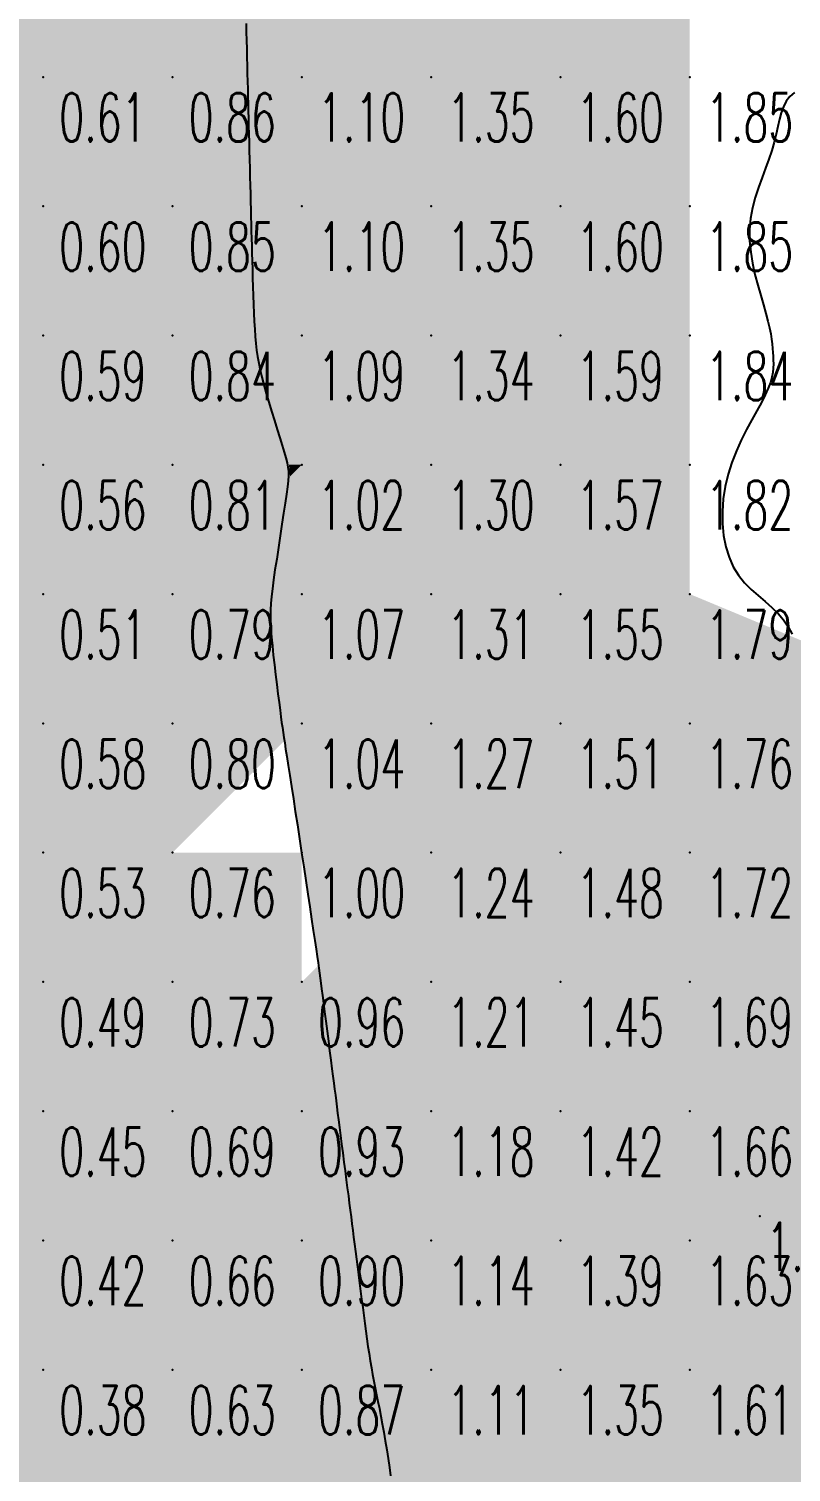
# Model space of a CAD drawing. Header units: millimetres. Extents: x 88261 to 90953, y 390274 to 392322.
# Drawn here: x 90599.2 to 90658.1, y 390849.3 to 390961 of the extents above; entities that cross this region are included whole.
import ezdxf
from ezdxf.enums import TextEntityAlignment as Align

# ---------------------------------------------------------------- set-up
doc = ezdxf.new("R2010")
doc.units = ezdxf.units.MM
doc.header["$LTSCALE"] = 25
doc.linetypes.add('DOT', pattern=[6.35, 0, -6.35])
for name, color, linetype in [('CN_01_00', 42, 'Continuous'), ('CN_03_00', 7, 'Continuous'), ('COTEAlt', 7, 'Continuous'), ('HSABLHUMIDE', 24, 'DOT'), ('TN_COLORIAGE', 7, 'Continuous'), ('TopoAlt', 7, 'Continuous'), ('TOPOJIS', 7, 'Continuous')]:
    doc.layers.add(name, color=color, linetype=linetype)
doc.styles.add('Romans 1.0', font='Romans.shx', dxfattribs={"width": 0.99, "height": 1})
doc.styles.add('Simplex 1.0', font='Simplex.shx', dxfattribs={"width": 0.99, "height": 2.5})
doc.styles.get("Standard").update_dxf_attribs({"font": 'times.ttf'})

# ---------------------------------------------------------------- blocks, each defined once
blk = doc.blocks.new('TCPOINT')
at = {"color": 0}
blk.add_point((0, 0), dxfattribs=at)
at = {"layer": 'TopoAlt', "style": 'Romans 1.0', "width": 0.99}
blk.add_attdef('ALT', text='', height=200, dxfattribs=at).set_placement((0.5, -0.5), align=Align.TOP_LEFT)
blk = doc.blocks.new('COTE')
at = {"color": 0}
blk.add_point((0, 0), dxfattribs=at)
at = {"layer": 'COTEAlt'}
blk.add_attdef('ALT', text='', height=3.75, dxfattribs=at).set_placement((1.25, -1.25), align=Align.TOP_LEFT)

msp = doc.modelspace()

# ---------------------------------------------------------------- hatches: boundary and pattern name
at = {"layer": 'HSABLHUMIDE', "ltscale": 2}
h = msp.add_hatch(dxfattribs=at)
h.set_pattern_fill('AR-SAND', color=41, scale=0.05, style=0)
h.set_pattern_definition([(37.5, (-0.35, -2.46), (-0.080001565, 2.447066187), [0, -1.9304, 0, -2.159, 0, -2.06375]), (7.5, (-0.35, -2.46), (2.247616416, 3.584125503), [0, -1.0414, 0, -1.7399, 0, -0.66675]), (327.5, (-1.912, -2.46), (3.954961851, 0.007185923), [0, -0.635, 0, -2.286, 0, -2.9845]), (317.5, (-1.912, -2.46), (3.817782262, 1.114646616), [0, -0.3175, 0, -1.4986, 0, -1.7145])])
h.paths.add_polyline_path([(90808.31, 390673.91), (90810.25, 390699.67), (90815.68, 390741.55), (90824.92, 390770.91), (90815.72, 390817.44), (90807.05, 390826.39), (90800.87, 390832.47), (90771.53, 390842.2), (90760.38, 390842.98), (90754.31, 390848.43), (90743.78, 390853.26), (90735.93, 390857.51), (90724.71, 390864.35), (90715.76, 390870.18), (90708.42, 390875.87), (90700.28, 390881.05), (90683.17, 390899.74), (90679.29, 390902.11), (90675.87, 390906.58), (90650.25, 390917.24), (90650.25, 390882.24), (90650.25, 390864.98), (90650.25, 390847.24), (90650.25, 390817.24), (90650.25, 390792.24), (90650.25, 390737.24), (90650.25, 390712.24), (90650.25, 390677.24), (90650.25, 390647.24), (90650.25, 390622.24), (90650.25, 390590.22), (90650.25, 390589.37), (90650.25, 390567.24), (90650.25, 390527.24), (90660.25, 390527.24), (90660.25, 390507.24), (90670.25, 390507.24), (90670.25, 390497.24), (90680.25, 390497.24), (90680.25, 390487.24), (90690.25, 390487.24), (90690.25, 390477.24), (90700.25, 390477.24), (90700.25, 390467.24), (90730.25, 390477.24), (90700.25, 390467.24), (90710.25, 390467.24), (90740.25, 390477.24), (90710.25, 390467.24), (90710.25, 390457.24), (90747.2, 390431.83), (90764.53, 390419.61), (90781.97, 390396.2), (90798.13, 390389.26), (90804.01, 390373.08), (90822.04, 390361.39), (90841.42, 390350.17), (90852.83, 390318.92), (90866.45, 390300.49), (90904.86, 390280.83), (90909.95, 390275.28), (90952.15, 390275.28), (90952.14, 390296.43), (90920.97, 390330.09), (90897.78, 390348.26), (90877.47, 390366.76), (90855.32, 390383.66), (90846.62, 390409.42), (90826.78, 390428.11), (90814.41, 390447.82), (90801.65, 390460.75), (90789.25, 390478.56), (90783.93, 390495.68), (90782.44, 390506.04), (90782.12, 390521.9), (90785.04, 390543.82), (90786.82, 390559.34), (90790.57, 390575.41), (90794.12, 390593.84), (90801.54, 390613.19), (90802.7, 390633.39)])

# ---------------------------------------------------------------- linework, layer by layer
at = {"layer": 'CN_01_00', "elevation": 2, "flags": 128}
msp.add_lwpolyline([(90658.35, 390956.04), (90657.99, 390955.73), (90657.71, 390955.36), (90657.49, 390954.94), (90657.32, 390954.48), (90657.18, 390953.97), (90657.06, 390953.42), (90656.93, 390952.83), (90656.78, 390952.21), (90656.6, 390951.56), (90656.37, 390950.89), (90656.11, 390950.18), (90655.84, 390949.46), (90655.56, 390948.7), (90655.31, 390947.92), (90655.1, 390947.12), (90654.95, 390946.29), (90654.87, 390945.45), (90654.87, 390944.58), (90654.96, 390943.7), (90655.1, 390942.83), (90655.29, 390941.97), (90655.51, 390941.14), (90655.73, 390940.35), (90655.95, 390939.62), (90656.14, 390938.95), (90656.29, 390938.36), (90656.42, 390937.84), (90656.51, 390937.37), (90656.57, 390936.96), (90656.62, 390936.59), (90656.65, 390936.25), (90656.67, 390935.94), (90656.69, 390935.64), (90656.7, 390935.34), (90656.71, 390935.04), (90656.7, 390934.73), (90656.67, 390934.39), (90656.6, 390934.03), (90656.48, 390933.62), (90656.31, 390933.16), (90656.08, 390932.65), (90655.78, 390932.07), (90655.43, 390931.42), (90655.04, 390930.72), (90654.64, 390929.97), (90654.23, 390929.16), (90653.85, 390928.32), (90653.5, 390927.43), (90653.21, 390926.51), (90652.99, 390925.56), (90652.84, 390924.6), (90652.77, 390923.64), (90652.78, 390922.69), (90652.86, 390921.77), (90653.03, 390920.9), (90653.28, 390920.09), (90653.61, 390919.35), (90654.01, 390918.7), (90654.48, 390918.12), (90655, 390917.6), (90655.53, 390917.12), (90656.07, 390916.66), (90656.6, 390916.2), (90657.08, 390915.74), (90657.5, 390915.25), (90657.86, 390914.71), (90658.16, 390914.14)], dxfattribs=at)
at = {"layer": 'CN_03_00', "elevation": 1, "flags": 128}
msp.add_lwpolyline([(90615.94, 390961.39), (90615.96, 390960.73), (90615.98, 390960.07), (90615.99, 390959.41), (90616.01, 390958.76), (90616.03, 390958.12), (90616.04, 390957.5), (90616.06, 390956.9), (90616.07, 390956.32), (90616.09, 390955.75), (90616.1, 390955.19), (90616.11, 390954.62), (90616.13, 390954.04), (90616.14, 390953.45), (90616.16, 390952.84), (90616.18, 390952.2), (90616.19, 390951.55), (90616.21, 390950.87), (90616.23, 390950.2), (90616.24, 390949.52), (90616.26, 390948.86), (90616.28, 390948.21), (90616.29, 390947.58), (90616.31, 390946.99), (90616.32, 390946.42), (90616.34, 390945.86), (90616.35, 390945.31), (90616.37, 390944.76), (90616.38, 390944.2), (90616.4, 390943.62), (90616.41, 390943.01), (90616.43, 390942.37), (90616.45, 390941.7), (90616.47, 390941.02), (90616.49, 390940.33), (90616.51, 390939.65), (90616.54, 390938.98), (90616.57, 390938.33), (90616.61, 390937.73), (90616.65, 390937.16), (90616.7, 390936.63), (90616.76, 390936.11), (90616.83, 390935.61), (90616.92, 390935.1), (90617.03, 390934.57), (90617.16, 390934.02), (90617.31, 390933.42), (90617.49, 390932.77), (90617.7, 390932.08), (90617.91, 390931.38), (90618.13, 390930.67), (90618.34, 390929.98), (90618.55, 390929.33), (90618.74, 390928.74), (90618.9, 390928.21), (90619.02, 390927.78), (90619.12, 390927.4), (90619.18, 390927.06), (90619.22, 390926.73), (90619.22, 390926.39), (90619.2, 390925.99), (90619.15, 390925.53), (90619.07, 390924.96), (90618.97, 390924.28), (90618.85, 390923.5), (90618.72, 390922.64), (90618.58, 390921.75), (90618.44, 390920.84), (90618.31, 390919.95), (90618.18, 390919.11), (90618.07, 390918.34), (90617.98, 390917.66), (90617.92, 390917.06), (90617.87, 390916.52), (90617.84, 390916.02), (90617.83, 390915.53), (90617.84, 390915.02), (90617.87, 390914.49), (90617.92, 390913.9), (90617.98, 390913.24), (90618.05, 390912.52), (90618.13, 390911.77), (90618.22, 390911.01), (90618.31, 390910.25), (90618.4, 390909.53), (90618.49, 390908.86), (90618.57, 390908.26), (90618.64, 390907.75), (90618.69, 390907.32), (90618.75, 390906.92), (90618.8, 390906.54), (90618.86, 390906.15), (90618.93, 390905.73), (90619, 390905.25), (90619.09, 390904.67), (90619.2, 390903.99), (90619.32, 390903.22), (90619.45, 390902.35), (90619.6, 390901.41), (90619.75, 390900.42), (90619.91, 390899.38), (90620.08, 390898.31), (90620.24, 390897.23), (90620.41, 390896.15), (90620.57, 390895.08), (90620.72, 390894.04), (90620.87, 390893.04), (90621.01, 390892.1), (90621.14, 390891.23), (90621.26, 390890.45), (90621.36, 390889.77), (90621.44, 390889.2), (90621.51, 390888.72), (90621.57, 390888.3), (90621.63, 390887.91), (90621.68, 390887.54), (90621.73, 390887.14), (90621.78, 390886.71), (90621.85, 390886.2), (90621.93, 390885.6), (90622.01, 390884.92), (90622.11, 390884.2), (90622.21, 390883.44), (90622.31, 390882.67), (90622.4, 390881.91), (90622.5, 390881.2), (90622.58, 390880.53), (90622.66, 390879.95), (90622.72, 390879.42), (90622.79, 390878.94), (90622.85, 390878.48), (90622.9, 390878.04), (90622.96, 390877.58), (90623.02, 390877.1), (90623.09, 390876.58), (90623.17, 390875.99), (90623.25, 390875.36), (90623.33, 390874.7), (90623.42, 390874.01), (90623.51, 390873.31), (90623.6, 390872.62), (90623.69, 390871.94), (90623.77, 390871.3), (90623.85, 390870.69), (90623.92, 390870.12), (90623.99, 390869.58), (90624.06, 390869.06), (90624.13, 390868.54), (90624.19, 390868.02), (90624.26, 390867.5), (90624.33, 390866.96), (90624.41, 390866.39), (90624.48, 390865.8), (90624.56, 390865.2), (90624.64, 390864.58), (90624.72, 390863.95), (90624.8, 390863.32), (90624.88, 390862.69), (90624.96, 390862.06), (90625.04, 390861.44), (90625.12, 390860.83), (90625.2, 390860.22), (90625.28, 390859.63), (90625.37, 390859.05), (90625.45, 390858.49), (90625.54, 390857.94), (90625.63, 390857.4), (90625.72, 390856.87), (90625.82, 390856.35), (90625.92, 390855.84), (90626.03, 390855.31), (90626.14, 390854.78), (90626.25, 390854.23), (90626.36, 390853.65), (90626.47, 390853.05), (90626.59, 390852.4), (90626.7, 390851.74), (90626.82, 390851.05), (90626.92, 390850.37), (90627.03, 390849.69), (90627.12, 390849.04)], dxfattribs=at)
at = {"layer": 'TN_COLORIAGE', "color": 81}
for points in [[(90590.25, 390957.24, 0.61), (90600.25, 390957.24, 0.61), (90600.25, 390967.24, 0.61)], [(90590.25, 390967.24, 0.61), (90590.25, 390957.24, 0.61), (90600.25, 390967.24, 0.61)], [(90600.25, 390957.24, 0.86), (90610.25, 390957.24, 0.86), (90610.25, 390967.24, 0.86)], [(90600.25, 390967.24, 0.86), (90600.25, 390957.24, 0.86), (90610.25, 390967.24, 0.86)], [(90610.25, 390957.24, 1), (90615.9, 390962.89, 1), (90610.25, 390967.24, 1), (90615.79, 390967.24, 1)], [(90615.9, 390962.89, 0.86), (90616.05, 390957.24, 0.86), (90610.25, 390957.24, 0.86)], [(90590.25, 390947.24, 0.61), (90600.25, 390947.24, 0.61), (90600.25, 390957.24, 0.61)], [(90590.25, 390957.24, 0.61), (90590.25, 390947.24, 0.61), (90600.25, 390957.24, 0.61)], [(90600.25, 390947.24, 0.86), (90610.25, 390947.24, 0.86), (90610.25, 390957.24, 0.86)], [(90600.25, 390957.24, 0.86), (90600.25, 390947.24, 0.86), (90610.25, 390957.24, 0.86)], [(90610.25, 390947.24, 1), (90616.15, 390953.14, 1), (90610.25, 390957.24, 1), (90616.05, 390957.24, 1)], [(90616.15, 390953.14, 0.85), (90616.3, 390947.24, 0.85), (90610.25, 390947.24, 0.85)], [(90590.25, 390937.24, 0.6), (90600.25, 390937.24, 0.6), (90600.25, 390947.24, 0.6)], [(90590.25, 390947.24, 0.6), (90590.25, 390937.24, 0.6), (90600.25, 390947.24, 0.6)], [(90600.25, 390937.24, 0.85), (90610.25, 390937.24, 0.85), (90610.25, 390947.24, 0.85)], [(90600.25, 390947.24, 0.85), (90600.25, 390937.24, 0.85), (90610.25, 390947.24, 0.85)], [(90610.25, 390937.24, 1), (90616.4, 390943.39, 1), (90610.25, 390947.24, 1), (90616.3, 390947.24, 1)], [(90616.4, 390943.39, 0.84), (90616.56, 390937.24, 0.84), (90610.25, 390937.24, 0.84)], [(90590.25, 390937.24, 0.59), (90590.25, 390927.24, 0.59), (90600.25, 390937.24, 0.59)], [(90590.25, 390927.24, 0.59), (90600.25, 390927.24, 0.59), (90600.25, 390937.24, 0.59)], [(90600.25, 390937.24, 0.84), (90600.25, 390927.24, 0.84), (90610.25, 390937.24, 0.84)], [(90600.25, 390927.24, 0.84), (90610.25, 390927.24, 0.84), (90610.25, 390937.24, 0.84)], [(90610.25, 390927.24, 1), (90617.02, 390934.01, 1), (90610.25, 390937.24, 1), (90616.56, 390937.24, 1)], [(90617.02, 390934.01, 0.81), (90619.26, 390927.24, 0.81), (90610.25, 390927.24, 0.81)], [(90590.25, 390927.24, 0.56), (90590.25, 390917.24, 0.56), (90600.25, 390927.24, 0.56)], [(90590.25, 390917.24, 0.56), (90600.25, 390917.24, 0.56), (90600.25, 390927.24, 0.56)], [(90600.25, 390927.24, 0.81), (90600.25, 390917.24, 0.81), (90610.25, 390927.24, 0.81)], [(90600.25, 390917.24, 0.81), (90610.25, 390917.24, 0.81), (90610.25, 390927.24, 0.81)], [(90610.25, 390917.24, 1), (90619.34, 390926.33, 1), (90610.25, 390927.24, 1), (90619.26, 390927.24, 1)], [(90617.84, 390917.24, 0.79), (90619.34, 390926.33, 0.79), (90610.25, 390917.24, 0.79)], [(90590.25, 390917.24, 0.51), (90590.25, 390907.24, 0.51), (90600.25, 390917.24, 0.51)], [(90590.25, 390907.24, 0.51), (90600.25, 390907.24, 0.51), (90600.25, 390917.24, 0.51)], [(90600.25, 390917.24, 0.79), (90600.25, 390907.24, 0.79), (90610.25, 390917.24, 0.79)], [(90600.25, 390907.24, 0.79), (90610.25, 390907.24, 0.79), (90610.25, 390917.24, 0.79)], [(90610.25, 390917.24, 1), (90617.84, 390917.24, 1), (90610.25, 390907.24, 1), (90617.74, 390914.73, 1)], [(90617.74, 390914.73, 0.8), (90618.69, 390907.24, 0.8), (90610.25, 390907.24, 0.8)], [(90590.25, 390907.24, 0.58), (90590.25, 390897.24, 0.58), (90600.25, 390907.24, 0.58)], [(90590.25, 390897.24, 0.58), (90600.25, 390897.24, 0.58), (90600.25, 390907.24, 0.58)], [(90600.25, 390907.24, 0.8), (90600.25, 390897.24, 0.8), (90610.25, 390907.24, 0.8)], [(90600.25, 390897.24, 0.8), (90610.25, 390897.24, 0.8), (90610.25, 390907.24, 0.8)], [(90610.25, 390897.24, 1), (90618.9, 390905.89, 1), (90610.25, 390907.24, 1), (90618.69, 390907.24, 1)], [(90590.25, 390897.24, 0.53), (90590.25, 390887.24, 0.53), (90600.25, 390897.24, 0.53)], [(90590.25, 390887.24, 0.53), (90600.25, 390887.24, 0.53), (90600.25, 390897.24, 0.53)], [(90600.25, 390897.24, 0.76), (90600.25, 390887.24, 0.76), (90610.25, 390897.24, 0.76)], [(90600.25, 390887.24, 0.76), (90610.25, 390887.24, 0.76), (90610.25, 390897.24, 0.76)], [(90610.25, 390897.24, 1), (90610.25, 390887.24, 1), (90620.25, 390897.24, 1)], [(90610.25, 390887.24, 1), (90620.25, 390887.24, 1), (90620.25, 390897.24, 1)], [(90620.25, 390897.24, 1), (90620.25, 390897.24, 1), (90620.25, 390897.24, 1)], [(90620.25, 390897.24, 1), (90620.25, 390897.24, 1), (90620.25, 390897.24, 1)], [(90621.55, 390888.54, 0.96), (90621.72, 390887.24, 0.96), (90620.25, 390887.24, 0.96)], [(90590.25, 390887.24, 0.49), (90590.25, 390877.24, 0.49), (90600.25, 390887.24, 0.49)], [(90590.25, 390877.24, 0.49), (90600.25, 390877.24, 0.49), (90600.25, 390887.24, 0.49)], [(90600.25, 390887.24, 0.73), (90600.25, 390877.24, 0.73), (90610.25, 390887.24, 0.73)], [(90600.25, 390877.24, 0.73), (90610.25, 390877.24, 0.73), (90610.25, 390887.24, 0.73)], [(90610.25, 390887.24, 0.96), (90610.25, 390877.24, 0.96), (90620.25, 390887.24, 0.96)], [(90610.25, 390877.24, 0.96), (90620.25, 390877.24, 0.96), (90620.25, 390887.24, 0.96)], [(90620.25, 390877.24, 1), (90622.69, 390879.68, 1), (90620.25, 390887.24, 1), (90621.72, 390887.24, 1)], [(90622.69, 390879.68, 0.93), (90623.01, 390877.24, 0.93), (90620.25, 390877.24, 0.93)], [(90590.25, 390877.24, 0.45), (90590.25, 390867.24, 0.45), (90600.25, 390877.24, 0.45)], [(90590.25, 390867.24, 0.45), (90600.25, 390867.24, 0.45), (90600.25, 390877.24, 0.45)], [(90600.25, 390877.24, 0.69), (90600.25, 390867.24, 0.69), (90610.25, 390877.24, 0.69)], [(90600.25, 390867.24, 0.69), (90610.25, 390867.24, 0.69), (90610.25, 390877.24, 0.69)], [(90610.25, 390877.24, 0.93), (90610.25, 390867.24, 0.93), (90620.25, 390877.24, 0.93)], [(90610.25, 390867.24, 0.93), (90620.25, 390867.24, 0.93), (90620.25, 390877.24, 0.93)], [(90620.25, 390867.24, 1), (90623.83, 390870.82, 1), (90620.25, 390877.24, 1), (90623.01, 390877.24, 1)], [(90623.83, 390870.82, 0.9), (90624.3, 390867.24, 0.9), (90620.25, 390867.24, 0.9)], [(90590.25, 390867.24, 0.42), (90590.25, 390857.24, 0.42), (90600.25, 390867.24, 0.42)], [(90590.25, 390857.24, 0.42), (90600.25, 390857.24, 0.42), (90600.25, 390867.24, 0.42)], [(90600.25, 390867.24, 0.66), (90600.25, 390857.24, 0.66), (90610.25, 390867.24, 0.66)], [(90600.25, 390857.24, 0.66), (90610.25, 390857.24, 0.66), (90610.25, 390867.24, 0.66)], [(90610.25, 390867.24, 0.9), (90610.25, 390857.24, 0.9), (90620.25, 390867.24, 0.9)], [(90610.25, 390857.24, 0.9), (90620.25, 390857.24, 0.9), (90620.25, 390867.24, 0.9)], [(90620.25, 390857.24, 1), (90624.98, 390861.97, 1), (90620.25, 390867.24, 1), (90624.3, 390867.24, 1)], [(90624.98, 390861.97, 0.87), (90625.59, 390857.24, 0.87), (90620.25, 390857.24, 0.87)], [(90590.25, 390857.24, 0.38), (90590.25, 390847.24, 0.38), (90600.25, 390857.24, 0.38)], [(90590.25, 390847.24, 0.38), (90600.25, 390847.24, 0.38), (90600.25, 390857.24, 0.38)], [(90600.25, 390857.24, 0.63), (90600.25, 390847.24, 0.63), (90610.25, 390857.24, 0.63)], [(90600.25, 390847.24, 0.63), (90610.25, 390847.24, 0.63), (90610.25, 390857.24, 0.63)], [(90610.25, 390857.24, 0.87), (90610.25, 390847.24, 0.87), (90620.25, 390857.24, 0.87)], [(90610.25, 390847.24, 0.87), (90620.25, 390847.24, 0.87), (90620.25, 390857.24, 0.87)], [(90620.25, 390847.24, 1), (90626.46, 390853.45, 1), (90620.25, 390857.24, 1), (90625.59, 390857.24, 1)], [(90626.46, 390853.45, 0.81), (90627.42, 390847.24, 0.81), (90620.25, 390847.24, 0.81)]]:
    msp.add_solid(points, dxfattribs=at)
at = {"layer": 'TN_COLORIAGE', "color": 71}
for points in [[(90616.05, 390957.24, 1.11), (90615.9, 390962.89, 1.11), (90620.25, 390957.24, 1.11), (90620.25, 390967.24, 1.11)], [(90620.25, 390967.24, 1.36), (90620.25, 390957.24, 1.36), (90630.25, 390967.24, 1.36)], [(90620.25, 390957.24, 1.36), (90630.25, 390957.24, 1.36), (90630.25, 390967.24, 1.36)], [(90630.25, 390957.24, 1.61), (90640.25, 390957.24, 1.61), (90640.25, 390967.24, 1.61)], [(90630.25, 390967.24, 1.61), (90630.25, 390957.24, 1.61), (90640.25, 390967.24, 1.61)], [(90650.25, 390957.24, 1.6), (90650.25, 390967.24, 1.6), (90640.25, 390957.24, 1.6)], [(90640.25, 390967.24, 1.86), (90640.25, 390957.24, 1.86), (90650.25, 390967.24, 1.86)], [(90616.05, 390957.24, 1.1), (90616.15, 390953.14, 1.1), (90620.25, 390957.24, 1.1)], [(90616.3, 390947.24, 1.1), (90616.15, 390953.14, 1.1), (90620.25, 390947.24, 1.1), (90620.25, 390957.24, 1.1)], [(90620.25, 390957.24, 1.35), (90620.25, 390947.24, 1.35), (90630.25, 390957.24, 1.35)], [(90620.25, 390947.24, 1.35), (90630.25, 390947.24, 1.35), (90630.25, 390957.24, 1.35)], [(90630.25, 390947.24, 1.6), (90640.25, 390947.24, 1.6), (90640.25, 390957.24, 1.6)], [(90630.25, 390957.24, 1.6), (90630.25, 390947.24, 1.6), (90640.25, 390957.24, 1.6)], [(90650.25, 390947.24, 1.6), (90650.25, 390957.24, 1.6), (90640.25, 390947.24, 1.6)], [(90640.25, 390957.24, 1.85), (90640.25, 390947.24, 1.85), (90650.25, 390957.24, 1.85)], [(90616.3, 390947.24, 1.1), (90616.4, 390943.39, 1.1), (90620.25, 390947.24, 1.1)], [(90616.56, 390937.24, 1.1), (90616.4, 390943.39, 1.1), (90620.25, 390937.24, 1.1), (90620.25, 390947.24, 1.1)], [(90620.25, 390947.24, 1.35), (90620.25, 390937.24, 1.35), (90630.25, 390947.24, 1.35)], [(90620.25, 390937.24, 1.35), (90630.25, 390937.24, 1.35), (90630.25, 390947.24, 1.35)], [(90630.25, 390937.24, 1.6), (90640.25, 390937.24, 1.6), (90640.25, 390947.24, 1.6)], [(90630.25, 390947.24, 1.6), (90630.25, 390937.24, 1.6), (90640.25, 390947.24, 1.6)], [(90650.25, 390937.24, 1.59), (90650.25, 390947.24, 1.59), (90640.25, 390937.24, 1.59)], [(90640.25, 390947.24, 1.85), (90640.25, 390937.24, 1.85), (90650.25, 390947.24, 1.85)], [(90616.56, 390937.24, 1.09), (90617.02, 390934.01, 1.09), (90620.25, 390937.24, 1.09)], [(90619.26, 390927.24, 1.09), (90617.02, 390934.01, 1.09), (90620.25, 390927.24, 1.09), (90620.25, 390937.24, 1.09)], [(90620.25, 390937.24, 1.34), (90620.25, 390927.24, 1.34), (90630.25, 390937.24, 1.34)], [(90620.25, 390927.24, 1.34), (90630.25, 390927.24, 1.34), (90630.25, 390937.24, 1.34)], [(90630.25, 390927.24, 1.59), (90640.25, 390927.24, 1.59), (90640.25, 390937.24, 1.59)], [(90630.25, 390937.24, 1.59), (90630.25, 390927.24, 1.59), (90640.25, 390937.24, 1.59)], [(90650.25, 390927.24, 1.57), (90650.25, 390937.24, 1.57), (90640.25, 390927.24, 1.57)], [(90640.25, 390937.24, 1.84), (90640.25, 390927.24, 1.84), (90650.25, 390937.24, 1.84)], [(90619.34, 390926.33, 1.07), (90617.84, 390917.24, 1.07), (90620.25, 390927.24, 1.07), (90620.25, 390917.24, 1.07)], [(90619.26, 390927.24, 1.02), (90619.34, 390926.33, 1.02), (90620.25, 390927.24, 1.02)], [(90620.25, 390927.24, 1.3), (90620.25, 390917.24, 1.3), (90630.25, 390927.24, 1.3)], [(90620.25, 390917.24, 1.3), (90630.25, 390917.24, 1.3), (90630.25, 390927.24, 1.3)], [(90630.25, 390917.24, 1.57), (90640.25, 390917.24, 1.57), (90640.25, 390927.24, 1.57)], [(90630.25, 390927.24, 1.57), (90630.25, 390917.24, 1.57), (90640.25, 390927.24, 1.57)], [(90650.25, 390917.24, 1.55), (90650.25, 390927.24, 1.55), (90640.25, 390917.24, 1.55)], [(90640.25, 390927.24, 1.82), (90640.25, 390917.24, 1.82), (90650.25, 390927.24, 1.82)], [(90617.74, 390914.73, 1.07), (90617.84, 390917.24, 1.07), (90620.25, 390917.24, 1.07)], [(90618.69, 390907.24, 1.07), (90617.74, 390914.73, 1.07), (90620.25, 390907.24, 1.07), (90620.25, 390917.24, 1.07)], [(90620.25, 390917.24, 1.31), (90620.25, 390907.24, 1.31), (90630.25, 390917.24, 1.31)], [(90620.25, 390907.24, 1.31), (90630.25, 390907.24, 1.31), (90630.25, 390917.24, 1.31)], [(90630.25, 390907.24, 1.55), (90640.25, 390907.24, 1.55), (90640.25, 390917.24, 1.55)], [(90630.25, 390917.24, 1.55), (90630.25, 390907.24, 1.55), (90640.25, 390917.24, 1.55)], [(90650.25, 390907.24, 1.51), (90650.25, 390917.24, 1.51), (90640.25, 390907.24, 1.51)], [(90640.25, 390917.24, 1.79), (90640.25, 390907.24, 1.79), (90650.25, 390917.24, 1.79)], [(90618.69, 390907.24, 1.04), (90618.9, 390905.89, 1.04), (90620.25, 390907.24, 1.04)], [(90620.25, 390897.24, 1.04), (90618.9, 390905.89, 1.04), (90620.25, 390907.24, 1.04)], [(90620.25, 390897.24, 1.27), (90620.25, 390897.24, 1.27), (90620.25, 390907.24, 1.27), (90630.25, 390907.24, 1.27)], [(90620.25, 390897.24, 1.27), (90620.25, 390897.24, 1.27), (90630.25, 390897.24, 1.27), (90630.25, 390907.24, 1.27)], [(90630.25, 390897.24, 1.51), (90640.25, 390897.24, 1.51), (90640.25, 390907.24, 1.51)], [(90630.25, 390907.24, 1.51), (90630.25, 390897.24, 1.51), (90640.25, 390907.24, 1.51)], [(90650.25, 390897.24, 1.48), (90650.25, 390907.24, 1.48), (90640.25, 390897.24, 1.48)], [(90640.25, 390907.24, 1.76), (90640.25, 390897.24, 1.76), (90650.25, 390907.24, 1.76)], [(90620.25, 390897.24, 1.24), (90621.55, 390888.54, 1.24), (90630.25, 390897.24, 1.24)], [(90621.72, 390887.24, 1.24), (90621.55, 390888.54, 1.24), (90630.25, 390887.24, 1.24), (90630.25, 390897.24, 1.24)], [(90630.25, 390887.24, 1.48), (90640.25, 390887.24, 1.48), (90640.25, 390897.24, 1.48)], [(90630.25, 390897.24, 1.48), (90630.25, 390887.24, 1.48), (90640.25, 390897.24, 1.48)], [(90650.25, 390887.24, 1.45), (90650.25, 390897.24, 1.45), (90640.25, 390887.24, 1.45)], [(90640.25, 390897.24, 1.72), (90640.25, 390887.24, 1.72), (90650.25, 390897.24, 1.72)], [(90621.72, 390887.24, 1.21), (90622.69, 390879.68, 1.21), (90630.25, 390887.24, 1.21)], [(90623.01, 390877.24, 1.21), (90622.69, 390879.68, 1.21), (90630.25, 390877.24, 1.21), (90630.25, 390887.24, 1.21)], [(90630.25, 390877.24, 1.45), (90640.25, 390877.24, 1.45), (90640.25, 390887.24, 1.45)], [(90630.25, 390887.24, 1.45), (90630.25, 390877.24, 1.45), (90640.25, 390887.24, 1.45)], [(90650.25, 390877.24, 1.42), (90650.25, 390887.24, 1.42), (90640.25, 390877.24, 1.42)], [(90640.25, 390887.24, 1.69), (90640.25, 390877.24, 1.69), (90650.25, 390887.24, 1.69)], [(90623.01, 390877.24, 1.18), (90623.83, 390870.82, 1.18), (90630.25, 390877.24, 1.18)], [(90624.3, 390867.24, 1.18), (90623.83, 390870.82, 1.18), (90630.25, 390867.24, 1.18), (90630.25, 390877.24, 1.18)], [(90630.25, 390867.24, 1.42), (90640.25, 390867.24, 1.42), (90640.25, 390877.24, 1.42)], [(90630.25, 390877.24, 1.42), (90630.25, 390867.24, 1.42), (90640.25, 390877.24, 1.42)], [(90650.25, 390867.24, 1.39), (90650.25, 390877.24, 1.39), (90640.25, 390867.24, 1.39)], [(90640.25, 390877.24, 1.66), (90640.25, 390867.24, 1.66), (90650.25, 390877.24, 1.66)], [(90624.3, 390867.24, 1.14), (90624.98, 390861.97, 1.14), (90630.25, 390867.24, 1.14)], [(90625.59, 390857.24, 1.14), (90624.98, 390861.97, 1.14), (90630.25, 390857.24, 1.14), (90630.25, 390867.24, 1.14)], [(90630.25, 390857.24, 1.39), (90640.25, 390857.24, 1.39), (90640.25, 390867.24, 1.39)], [(90630.25, 390867.24, 1.39), (90630.25, 390857.24, 1.39), (90640.25, 390867.24, 1.39)], [(90650.25, 390857.24, 1.35), (90650.25, 390867.24, 1.35), (90640.25, 390857.24, 1.35)], [(90640.25, 390867.24, 1.63), (90640.25, 390857.24, 1.63), (90650.25, 390867.24, 1.63)], [(90625.59, 390857.24, 1.11), (90626.46, 390853.45, 1.11), (90630.25, 390857.24, 1.11)], [(90627.42, 390847.24, 1.11), (90626.46, 390853.45, 1.11), (90630.25, 390847.24, 1.11), (90630.25, 390857.24, 1.11)], [(90630.25, 390847.24, 1.35), (90640.25, 390847.24, 1.35), (90640.25, 390857.24, 1.35)], [(90630.25, 390857.24, 1.35), (90630.25, 390847.24, 1.35), (90640.25, 390857.24, 1.35)], [(90650.25, 390847.24, 1.33), (90650.25, 390857.24, 1.33), (90640.25, 390847.24, 1.33)], [(90640.25, 390857.24, 1.61), (90640.25, 390847.24, 1.61), (90650.25, 390857.24, 1.61)]]:
    msp.add_solid(points, dxfattribs=at)

# ---------------------------------------------------------------- block references
at = {"layer": 'COTEAlt'}
ref = msp.add_blockref('COTE', (90600.25, 390957.24), dxfattribs=at)
ref.add_attrib('ALT', '0.61', dxfattribs={"height": 3.75, "style": 'Simplex 1.0', "width": 0.6}).set_placement((90601.5, 390955.99), align=Align.TOP_LEFT)
ref = msp.add_blockref('COTE', (90610.25, 390957.24), dxfattribs=at)
ref.add_attrib('ALT', '0.86', dxfattribs={"height": 3.75, "style": 'Simplex 1.0', "width": 0.6}).set_placement((90611.5, 390955.99), align=Align.TOP_LEFT)
ref = msp.add_blockref('COTE', (90620.25, 390957.24), dxfattribs=at)
ref.add_attrib('ALT', '1.10', dxfattribs={"height": 3.75, "style": 'Simplex 1.0', "width": 0.6}).set_placement((90621.5, 390955.99), align=Align.TOP_LEFT)
ref = msp.add_blockref('COTE', (90630.25, 390957.24), dxfattribs=at)
ref.add_attrib('ALT', '1.35', dxfattribs={"height": 3.75, "style": 'Simplex 1.0', "width": 0.6}).set_placement((90631.5, 390955.99), align=Align.TOP_LEFT)
ref = msp.add_blockref('COTE', (90640.25, 390957.24), dxfattribs=at)
ref.add_attrib('ALT', '1.60', dxfattribs={"height": 3.75, "style": 'Simplex 1.0', "width": 0.6}).set_placement((90641.5, 390955.99), align=Align.TOP_LEFT)
ref = msp.add_blockref('COTE', (90650.25, 390957.24), dxfattribs=at)
ref.add_attrib('ALT', '1.85', dxfattribs={"height": 3.75, "style": 'Simplex 1.0', "width": 0.6}).set_placement((90651.5, 390955.99), align=Align.TOP_LEFT)
ref = msp.add_blockref('COTE', (90600.25, 390947.24), dxfattribs=at)
ref.add_attrib('ALT', '0.60', dxfattribs={"height": 3.75, "style": 'Simplex 1.0', "width": 0.6}).set_placement((90601.5, 390945.99), align=Align.TOP_LEFT)
ref = msp.add_blockref('COTE', (90610.25, 390947.24), dxfattribs=at)
ref.add_attrib('ALT', '0.85', dxfattribs={"height": 3.75, "style": 'Simplex 1.0', "width": 0.6}).set_placement((90611.5, 390945.99), align=Align.TOP_LEFT)
ref = msp.add_blockref('COTE', (90620.25, 390947.24), dxfattribs=at)
ref.add_attrib('ALT', '1.10', dxfattribs={"height": 3.75, "style": 'Simplex 1.0', "width": 0.6}).set_placement((90621.5, 390945.99), align=Align.TOP_LEFT)
ref = msp.add_blockref('COTE', (90630.25, 390947.24), dxfattribs=at)
ref.add_attrib('ALT', '1.35', dxfattribs={"height": 3.75, "style": 'Simplex 1.0', "width": 0.6}).set_placement((90631.5, 390945.99), align=Align.TOP_LEFT)
ref = msp.add_blockref('COTE', (90640.25, 390947.24), dxfattribs=at)
ref.add_attrib('ALT', '1.60', dxfattribs={"height": 3.75, "style": 'Simplex 1.0', "width": 0.6}).set_placement((90641.5, 390945.99), align=Align.TOP_LEFT)
ref = msp.add_blockref('COTE', (90650.25, 390947.24), dxfattribs=at)
ref.add_attrib('ALT', '1.85', dxfattribs={"height": 3.75, "style": 'Simplex 1.0', "width": 0.6}).set_placement((90651.5, 390945.99), align=Align.TOP_LEFT)
ref = msp.add_blockref('COTE', (90600.25, 390937.24), dxfattribs=at)
ref.add_attrib('ALT', '0.59', dxfattribs={"height": 3.75, "style": 'Simplex 1.0', "width": 0.6}).set_placement((90601.5, 390935.99), align=Align.TOP_LEFT)
ref = msp.add_blockref('COTE', (90610.25, 390937.24), dxfattribs=at)
ref.add_attrib('ALT', '0.84', dxfattribs={"height": 3.75, "style": 'Simplex 1.0', "width": 0.6}).set_placement((90611.5, 390935.99), align=Align.TOP_LEFT)
ref = msp.add_blockref('COTE', (90620.25, 390937.24), dxfattribs=at)
ref.add_attrib('ALT', '1.09', dxfattribs={"height": 3.75, "style": 'Simplex 1.0', "width": 0.6}).set_placement((90621.5, 390935.99), align=Align.TOP_LEFT)
ref = msp.add_blockref('COTE', (90630.25, 390937.24), dxfattribs=at)
ref.add_attrib('ALT', '1.34', dxfattribs={"height": 3.75, "style": 'Simplex 1.0', "width": 0.6}).set_placement((90631.5, 390935.99), align=Align.TOP_LEFT)
ref = msp.add_blockref('COTE', (90640.25, 390937.24), dxfattribs=at)
ref.add_attrib('ALT', '1.59', dxfattribs={"height": 3.75, "style": 'Simplex 1.0', "width": 0.6}).set_placement((90641.5, 390935.99), align=Align.TOP_LEFT)
ref = msp.add_blockref('COTE', (90650.25, 390937.24), dxfattribs=at)
ref.add_attrib('ALT', '1.84', dxfattribs={"height": 3.75, "style": 'Simplex 1.0', "width": 0.6}).set_placement((90651.5, 390935.99), align=Align.TOP_LEFT)
ref = msp.add_blockref('COTE', (90600.25, 390927.24), dxfattribs=at)
ref.add_attrib('ALT', '0.56', dxfattribs={"height": 3.75, "style": 'Simplex 1.0', "width": 0.6}).set_placement((90601.5, 390925.99), align=Align.TOP_LEFT)
ref = msp.add_blockref('COTE', (90610.25, 390927.24), dxfattribs=at)
ref.add_attrib('ALT', '0.81', dxfattribs={"height": 3.75, "style": 'Simplex 1.0', "width": 0.6}).set_placement((90611.5, 390925.99), align=Align.TOP_LEFT)
ref = msp.add_blockref('COTE', (90620.25, 390927.24), dxfattribs=at)
ref.add_attrib('ALT', '1.02', dxfattribs={"height": 3.75, "style": 'Simplex 1.0', "width": 0.6}).set_placement((90621.5, 390925.99), align=Align.TOP_LEFT)
ref = msp.add_blockref('COTE', (90630.25, 390927.24), dxfattribs=at)
ref.add_attrib('ALT', '1.30', dxfattribs={"height": 3.75, "style": 'Simplex 1.0', "width": 0.6}).set_placement((90631.5, 390925.99), align=Align.TOP_LEFT)
ref = msp.add_blockref('COTE', (90640.25, 390927.24), dxfattribs=at)
ref.add_attrib('ALT', '1.57', dxfattribs={"height": 3.75, "style": 'Simplex 1.0', "width": 0.6}).set_placement((90641.5, 390925.99), align=Align.TOP_LEFT)
ref = msp.add_blockref('COTE', (90650.25, 390927.24), dxfattribs=at)
ref.add_attrib('ALT', '1.82', dxfattribs={"height": 3.75, "style": 'Simplex 1.0', "width": 0.6}).set_placement((90651.5, 390925.99), align=Align.TOP_LEFT)
ref = msp.add_blockref('COTE', (90600.25, 390917.24), dxfattribs=at)
ref.add_attrib('ALT', '0.51', dxfattribs={"height": 3.75, "style": 'Simplex 1.0', "width": 0.6}).set_placement((90601.5, 390915.99), align=Align.TOP_LEFT)
ref = msp.add_blockref('COTE', (90610.25, 390917.24), dxfattribs=at)
ref.add_attrib('ALT', '0.79', dxfattribs={"height": 3.75, "style": 'Simplex 1.0', "width": 0.6}).set_placement((90611.5, 390915.99), align=Align.TOP_LEFT)
ref = msp.add_blockref('COTE', (90620.25, 390917.24), dxfattribs=at)
ref.add_attrib('ALT', '1.07', dxfattribs={"height": 3.75, "style": 'Simplex 1.0', "width": 0.6}).set_placement((90621.5, 390915.99), align=Align.TOP_LEFT)
ref = msp.add_blockref('COTE', (90630.25, 390917.24), dxfattribs=at)
ref.add_attrib('ALT', '1.31', dxfattribs={"height": 3.75, "style": 'Simplex 1.0', "width": 0.6}).set_placement((90631.5, 390915.99), align=Align.TOP_LEFT)
ref = msp.add_blockref('COTE', (90640.25, 390917.24), dxfattribs=at)
ref.add_attrib('ALT', '1.55', dxfattribs={"height": 3.75, "style": 'Simplex 1.0', "width": 0.6}).set_placement((90641.5, 390915.99), align=Align.TOP_LEFT)
ref = msp.add_blockref('COTE', (90650.25, 390917.24), dxfattribs=at)
ref.add_attrib('ALT', '1.79', dxfattribs={"height": 3.75, "style": 'Simplex 1.0', "width": 0.6}).set_placement((90651.5, 390915.99), align=Align.TOP_LEFT)
ref = msp.add_blockref('COTE', (90600.25, 390907.24), dxfattribs=at)
ref.add_attrib('ALT', '0.58', dxfattribs={"height": 3.75, "style": 'Simplex 1.0', "width": 0.6}).set_placement((90601.5, 390905.99), align=Align.TOP_LEFT)
ref = msp.add_blockref('COTE', (90610.25, 390907.24), dxfattribs=at)
ref.add_attrib('ALT', '0.80', dxfattribs={"height": 3.75, "style": 'Simplex 1.0', "width": 0.6}).set_placement((90611.5, 390905.99), align=Align.TOP_LEFT)
ref = msp.add_blockref('COTE', (90620.25, 390907.24), dxfattribs=at)
ref.add_attrib('ALT', '1.04', dxfattribs={"height": 3.75, "style": 'Simplex 1.0', "width": 0.6}).set_placement((90621.5, 390905.99), align=Align.TOP_LEFT)
ref = msp.add_blockref('COTE', (90630.25, 390907.24), dxfattribs=at)
ref.add_attrib('ALT', '1.27', dxfattribs={"height": 3.75, "style": 'Simplex 1.0', "width": 0.6}).set_placement((90631.5, 390905.99), align=Align.TOP_LEFT)
ref = msp.add_blockref('COTE', (90640.25, 390907.24), dxfattribs=at)
ref.add_attrib('ALT', '1.51', dxfattribs={"height": 3.75, "style": 'Simplex 1.0', "width": 0.6}).set_placement((90641.5, 390905.99), align=Align.TOP_LEFT)
ref = msp.add_blockref('COTE', (90650.25, 390907.24), dxfattribs=at)
ref.add_attrib('ALT', '1.76', dxfattribs={"height": 3.75, "style": 'Simplex 1.0', "width": 0.6}).set_placement((90651.5, 390905.99), align=Align.TOP_LEFT)
ref = msp.add_blockref('COTE', (90600.25, 390897.24), dxfattribs=at)
ref.add_attrib('ALT', '0.53', dxfattribs={"height": 3.75, "style": 'Simplex 1.0', "width": 0.6}).set_placement((90601.5, 390895.99), align=Align.TOP_LEFT)
ref = msp.add_blockref('COTE', (90610.25, 390897.24), dxfattribs=at)
ref.add_attrib('ALT', '0.76', dxfattribs={"height": 3.75, "style": 'Simplex 1.0', "width": 0.6}).set_placement((90611.5, 390895.99), align=Align.TOP_LEFT)
ref = msp.add_blockref('COTE', (90620.25, 390897.24), dxfattribs=at)
ref.add_attrib('ALT', '1.00', dxfattribs={"height": 3.75, "style": 'Simplex 1.0', "width": 0.6}).set_placement((90621.5, 390895.99), align=Align.TOP_LEFT)
ref = msp.add_blockref('COTE', (90630.25, 390897.24), dxfattribs=at)
ref.add_attrib('ALT', '1.24', dxfattribs={"height": 3.75, "style": 'Simplex 1.0', "width": 0.6}).set_placement((90631.5, 390895.99), align=Align.TOP_LEFT)
ref = msp.add_blockref('COTE', (90640.25, 390897.24), dxfattribs=at)
ref.add_attrib('ALT', '1.48', dxfattribs={"height": 3.75, "style": 'Simplex 1.0', "width": 0.6}).set_placement((90641.5, 390895.99), align=Align.TOP_LEFT)
ref = msp.add_blockref('COTE', (90650.25, 390897.24), dxfattribs=at)
ref.add_attrib('ALT', '1.72', dxfattribs={"height": 3.75, "style": 'Simplex 1.0', "width": 0.6}).set_placement((90651.5, 390895.99), align=Align.TOP_LEFT)
ref = msp.add_blockref('COTE', (90600.25, 390887.24), dxfattribs=at)
ref.add_attrib('ALT', '0.49', dxfattribs={"height": 3.75, "style": 'Simplex 1.0', "width": 0.6}).set_placement((90601.5, 390885.99), align=Align.TOP_LEFT)
ref = msp.add_blockref('COTE', (90610.25, 390887.24), dxfattribs=at)
ref.add_attrib('ALT', '0.73', dxfattribs={"height": 3.75, "style": 'Simplex 1.0', "width": 0.6}).set_placement((90611.5, 390885.99), align=Align.TOP_LEFT)
ref = msp.add_blockref('COTE', (90620.25, 390887.24), dxfattribs=at)
ref.add_attrib('ALT', '0.96', dxfattribs={"height": 3.75, "style": 'Simplex 1.0', "width": 0.6}).set_placement((90621.5, 390885.99), align=Align.TOP_LEFT)
ref = msp.add_blockref('COTE', (90630.25, 390887.24), dxfattribs=at)
ref.add_attrib('ALT', '1.21', dxfattribs={"height": 3.75, "style": 'Simplex 1.0', "width": 0.6}).set_placement((90631.5, 390885.99), align=Align.TOP_LEFT)
ref = msp.add_blockref('COTE', (90640.25, 390887.24), dxfattribs=at)
ref.add_attrib('ALT', '1.45', dxfattribs={"height": 3.75, "style": 'Simplex 1.0', "width": 0.6}).set_placement((90641.5, 390885.99), align=Align.TOP_LEFT)
ref = msp.add_blockref('COTE', (90650.25, 390887.24), dxfattribs=at)
ref.add_attrib('ALT', '1.69', dxfattribs={"height": 3.75, "style": 'Simplex 1.0', "width": 0.6}).set_placement((90651.5, 390885.99), align=Align.TOP_LEFT)
ref = msp.add_blockref('COTE', (90600.25, 390877.24), dxfattribs=at)
ref.add_attrib('ALT', '0.45', dxfattribs={"height": 3.75, "style": 'Simplex 1.0', "width": 0.6}).set_placement((90601.5, 390875.99), align=Align.TOP_LEFT)
ref = msp.add_blockref('COTE', (90610.25, 390877.24), dxfattribs=at)
ref.add_attrib('ALT', '0.69', dxfattribs={"height": 3.75, "style": 'Simplex 1.0', "width": 0.6}).set_placement((90611.5, 390875.99), align=Align.TOP_LEFT)
ref = msp.add_blockref('COTE', (90620.25, 390877.24), dxfattribs=at)
ref.add_attrib('ALT', '0.93', dxfattribs={"height": 3.75, "style": 'Simplex 1.0', "width": 0.6}).set_placement((90621.5, 390875.99), align=Align.TOP_LEFT)
ref = msp.add_blockref('COTE', (90630.25, 390877.24), dxfattribs=at)
ref.add_attrib('ALT', '1.18', dxfattribs={"height": 3.75, "style": 'Simplex 1.0', "width": 0.6}).set_placement((90631.5, 390875.99), align=Align.TOP_LEFT)
ref = msp.add_blockref('COTE', (90640.25, 390877.24), dxfattribs=at)
ref.add_attrib('ALT', '1.42', dxfattribs={"height": 3.75, "style": 'Simplex 1.0', "width": 0.6}).set_placement((90641.5, 390875.99), align=Align.TOP_LEFT)
ref = msp.add_blockref('COTE', (90650.25, 390877.24), dxfattribs=at)
ref.add_attrib('ALT', '1.66', dxfattribs={"height": 3.75, "style": 'Simplex 1.0', "width": 0.6}).set_placement((90651.5, 390875.99), align=Align.TOP_LEFT)
ref = msp.add_blockref('COTE', (90600.25, 390867.24), dxfattribs=at)
ref.add_attrib('ALT', '0.42', dxfattribs={"height": 3.75, "style": 'Simplex 1.0', "width": 0.6}).set_placement((90601.5, 390865.99), align=Align.TOP_LEFT)
ref = msp.add_blockref('COTE', (90610.25, 390867.24), dxfattribs=at)
ref.add_attrib('ALT', '0.66', dxfattribs={"height": 3.75, "style": 'Simplex 1.0', "width": 0.6}).set_placement((90611.5, 390865.99), align=Align.TOP_LEFT)
ref = msp.add_blockref('COTE', (90620.25, 390867.24), dxfattribs=at)
ref.add_attrib('ALT', '0.90', dxfattribs={"height": 3.75, "style": 'Simplex 1.0', "width": 0.6}).set_placement((90621.5, 390865.99), align=Align.TOP_LEFT)
ref = msp.add_blockref('COTE', (90630.25, 390867.24), dxfattribs=at)
ref.add_attrib('ALT', '1.14', dxfattribs={"height": 3.75, "style": 'Simplex 1.0', "width": 0.6}).set_placement((90631.5, 390865.99), align=Align.TOP_LEFT)
ref = msp.add_blockref('COTE', (90640.25, 390867.24), dxfattribs=at)
ref.add_attrib('ALT', '1.39', dxfattribs={"height": 3.75, "style": 'Simplex 1.0', "width": 0.6}).set_placement((90641.5, 390865.99), align=Align.TOP_LEFT)
ref = msp.add_blockref('COTE', (90650.25, 390867.24), dxfattribs=at)
ref.add_attrib('ALT', '1.63', dxfattribs={"height": 3.75, "style": 'Simplex 1.0', "width": 0.6}).set_placement((90651.5, 390865.99), align=Align.TOP_LEFT)
ref = msp.add_blockref('COTE', (90600.25, 390857.24), dxfattribs=at)
ref.add_attrib('ALT', '0.38', dxfattribs={"height": 3.75, "style": 'Simplex 1.0', "width": 0.6}).set_placement((90601.5, 390855.99), align=Align.TOP_LEFT)
ref = msp.add_blockref('COTE', (90610.25, 390857.24), dxfattribs=at)
ref.add_attrib('ALT', '0.63', dxfattribs={"height": 3.75, "style": 'Simplex 1.0', "width": 0.6}).set_placement((90611.5, 390855.99), align=Align.TOP_LEFT)
ref = msp.add_blockref('COTE', (90620.25, 390857.24), dxfattribs=at)
ref.add_attrib('ALT', '0.87', dxfattribs={"height": 3.75, "style": 'Simplex 1.0', "width": 0.6}).set_placement((90621.5, 390855.99), align=Align.TOP_LEFT)
ref = msp.add_blockref('COTE', (90630.25, 390857.24), dxfattribs=at)
ref.add_attrib('ALT', '1.11', dxfattribs={"height": 3.75, "style": 'Simplex 1.0', "width": 0.6}).set_placement((90631.5, 390855.99), align=Align.TOP_LEFT)
ref = msp.add_blockref('COTE', (90640.25, 390857.24), dxfattribs=at)
ref.add_attrib('ALT', '1.35', dxfattribs={"height": 3.75, "style": 'Simplex 1.0', "width": 0.6}).set_placement((90641.5, 390855.99), align=Align.TOP_LEFT)
ref = msp.add_blockref('COTE', (90650.25, 390857.24), dxfattribs=at)
ref.add_attrib('ALT', '1.61', dxfattribs={"height": 3.75, "style": 'Simplex 1.0', "width": 0.6}).set_placement((90651.5, 390855.99), align=Align.TOP_LEFT)
at = {"layer": 'TOPOJIS'}
ref = msp.add_blockref('TCPOINT', (90655.66, 390869.13, 1.77), dxfattribs=at)
ref.add_attrib('ALT', '1.77', dxfattribs={"layer": 'TopoAlt', "height": 3.75, "style": 'Romans 1.0', "width": 0.6}).set_placement((90656.16, 390868.63, 1.77), align=Align.TOP_LEFT)

doc.saveas('drawing.dxf')
